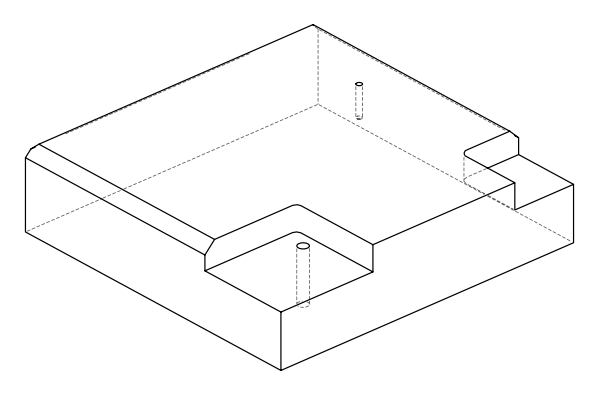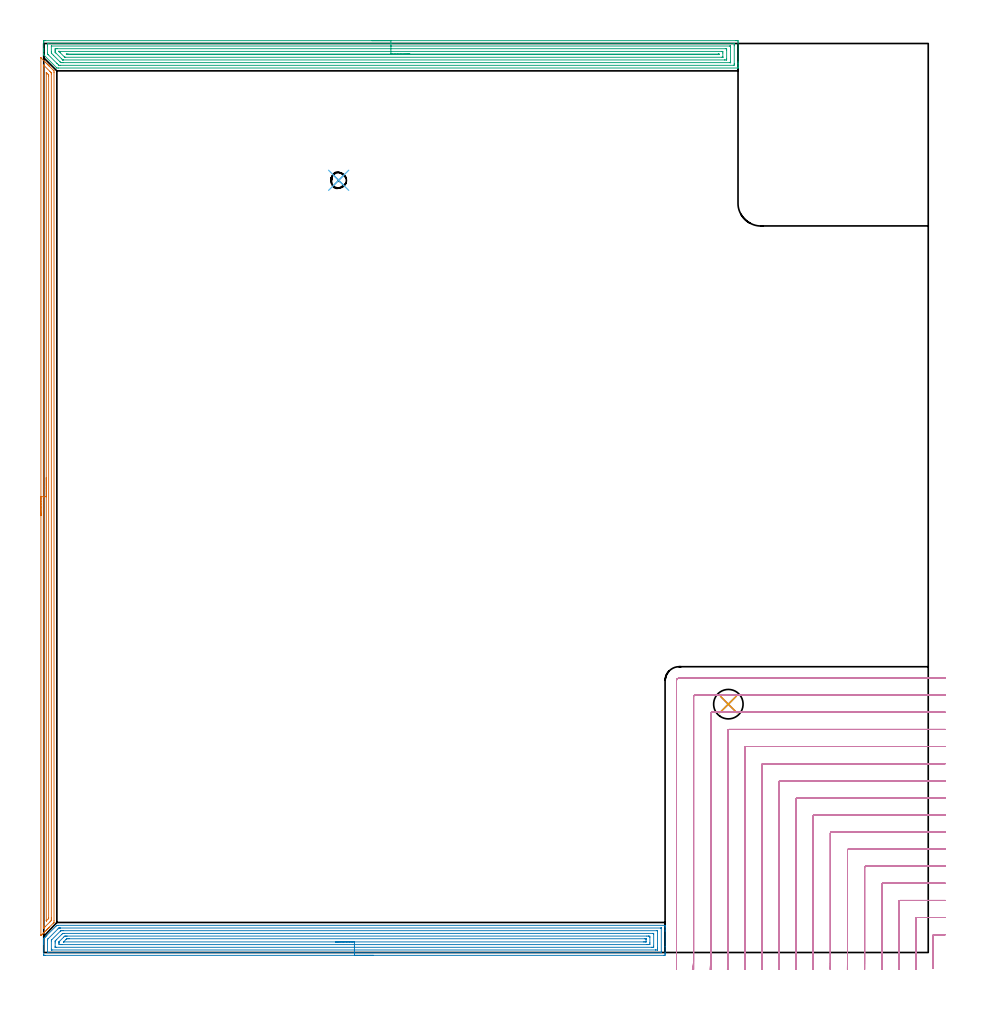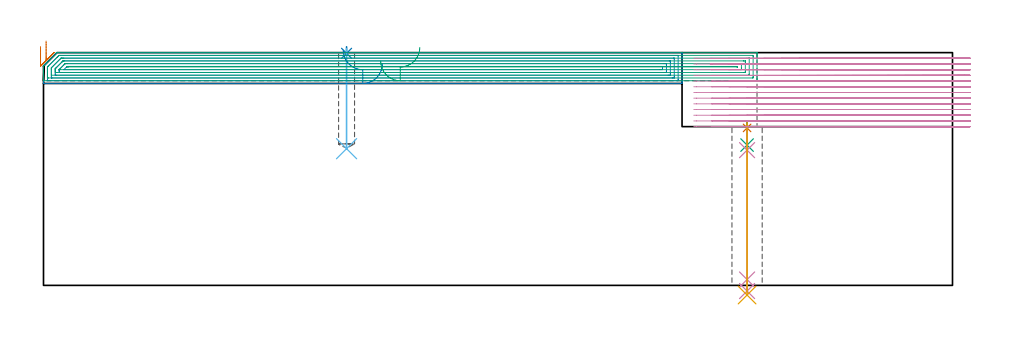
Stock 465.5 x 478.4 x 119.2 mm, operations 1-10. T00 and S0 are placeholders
(PLAN: 11 operations, 7 tool changes, 132.3 min)
(1 SPOT_DRILL | STEP1HOLE | NXT0321_9005460120000 | 0.04 min | 4186 mm3)
(2 SPOT_DRILL_1 | STEP1POCKET | NXT0321_9005460120000 | 0.03 min | 3 mm3)
(3 DRILL_BLIND_HOLE_INTO_CENTER | STEP1HOLE | UGT0301_185 | 0.05 min | 253 mm3)
(4 GUN_DRILL_THROUGH_HOLE | STEP1HOLE | UGT0307_002 | 0.42 min | 2029 mm3)
(5 SPADE_DRILL_TO_ENLARGE_THROUGH_HOLE | STEP1HOLE | UGT0306_006 | 0.36 min | 15956 mm3)
(6 DRILL_BLIND_HOLE_INTO_CENTER_1 | STEP1POCKET | UGT0301_199 | 0.21 min | 2490 mm3)
(7 AREA_MILL | FG_CHAMFER_SURFACE | UGT0205_001 | 11.12 min | 11203 mm3)
(8 AREA_MILL_1 | FG_CHAMFER_SURFACE_1 | UGT0205_001 | 15.9 min | 41525 mm3)
(9 AREA_MILL_2 | FG_CHAMFER_SURFACE_2 | UGT0205_001 | 17.64 min | 38407 mm3)
(10 MILL_CORNER_NOTCH_RECTANGULAR | CORNER_NOTCH_RECTANGULAR | NXT0201_011 | Follow Part, ap 3, ae 75% | 72.54 min | 780988 mm3)
(11 MILL_CORNER_NOTCH_RECTANGULAR_1 | CORNER_NOTCH_RECTANGULAR_1 | UGT0201_094 | Follow Part, ap 5, ae 75% | 13.97 min | 362335 mm3)
(TOOL NXT0321_9005460120000 | NC Spot Drill, 142deg, 12mm, Carbide, Uncoated | D12 PA142 FL30 Z2)
(TOOL UGT0301_185 | Twist Drill 6.3 mm | D6.3 PA118 FL61 Z2)
(TOOL UGT0307_002 | Gun Drill 6 mm | D6 PA130 FL24 Z1)
(TOOL UGT0306_006 | Spade Drill 15.5mm | D15.5 PA132 FL10 Z2)
(TOOL UGT0301_199 | Twist Drill 8.2 mm | D8.2 PA118 FL72 Z2)
(TOOL UGT0205_001 | Chamfer Mill 20 x 3 x 45 deg. | D20 FL50 Z2)
(TOOL NXT0201_011 | ENDMILL 12mm [2P460-1200-NA 1630] | D12 FL38 Z6)
(TOOL UGT0201_094 | End mill 20 mm | D20 FL38 Z4)
(OP 1 SPOT_DRILL)
G17 G21 G94 G90
T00 M6
G54
G17 G0 G90 X360.3 Y130.7 S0 M3
G43 Z129.2 H0
G94 G81 G98 Z80.629 F250. R84.3
G80
M5
M2
(OP 2 SPOT_DRILL_1)
G17 G21 G94 G90
T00 M6
G54
G17 G0 G90 X155.2 Y406.4 S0 M3
G43 Z129.2 H0
G94 G81 G98 Z118.847 F250. R122.2
G80
M5
M2
(OP 3 DRILL_BLIND_HOLE_INTO_CENTER)
G17 G21 G94 G90
T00 M6
G54
G17 G0 G90 X360.3 Y130.7 S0 M3
G43 Z129.2 H0
G94 G81 G98 Z71.85 F250. R83.3
G80
M5
M2
(OP 4 GUN_DRILL_THROUGH_HOLE)
G17 G21 G94 G90
T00 M6
G54
G17 G0 G90 X360.3 Y130.7 M8
G43 Z129.2 H0
Z81.843
S716 M3
G94 G1 Z69.254 F125. M26
G4 X.084
Z3. F250.
G4 X.084
Z-2.899 F125.
G4 X.084
M5
M9
G0 Z81.843
Z129.2
M2
(OP 5 SPADE_DRILL_TO_ENLARGE_THROUGH_HOLE)
G17 G21 G94 G90
T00 M6
G54
G17 G0 G90 X360.3 Y130.7 S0 M3
G43 Z129.2 H0
G94 G73 G98 Z-4.951 F250. Q14.375 R83.3
G80
M5
M2
(OP 6 DRILL_BLIND_HOLE_INTO_CENTER_1)
G17 G21 G94 G90
T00 M6
G54
G17 G0 G90 X155.2 Y406.4 S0 M3
G43 Z129.2 H0
G94 G81 G98 Z70. F250. R121.2
G80
M5
M2
(OP 7 AREA_MILL)
G17 G21 G94 G90
T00 M6
G54
G17 G0 G90 X-1.5 Y229.9 S1061 M3
G43 Z129.2 H0
Z122.3
G94 G1 Y229.938 Z121.428 F250.
Y230.052 Z120.564
Y230.241 Z119.712
Y230.503 Z118.88
Y230.837 Z118.074
Y231.24 Z117.3
Y231.709 Z116.564
Y232.24 Z115.872
Y232.829 Z115.229
Y233.472 Z114.64
Y234.164 Z114.109
Y234.9 Z113.64
Y235.674 Z113.237
Y236.48 Z112.903
Y237.312 Z112.641
Y238.164 Z112.452
Y239.029 Z112.338
Y239.9 Z112.3
X-1.499 Y470.883 Z112.299
X-1.495 Y470.885 Z112.303
X-1.483 Y470.883 Z112.315
X-1.184 Y470.585 Z112.615
X0.73 Y468.67 Z114.53
X1.074 Y468.329 Z114.87
X1.561 Y467.839 Z115.361
X1.793 Y467.609 Z115.59
X1.95 Y467.453 Z115.745
X2.102 Y467.3 Z115.899
X2.239 Y467.162 Z116.037
X2.388 Y467.014 Z116.184
X2.532 Y466.869 Z116.33
X2.686 Y466.716 Z116.483
X2.827 Y466.576 Z116.622
X2.962 Y466.439 Z116.76
X3.132 Y466.269 Z116.93
X5.018 Y464.383 Z118.815
X5.361 Y464.037 Z119.161
X5.393 Y464.001 Z119.193
X5.4 Y463.144 Z119.2
Y16.657
X5.393 Y15.799 Z119.193
X5.362 Y15.764 Z119.161
X5.018 Y15.417 Z118.815
X2.962 Y13.361 Z116.76
X2.827 Y13.224 Z116.622
X2.686 Y13.085 Z116.484
X2.532 Y12.931 Z116.329
X2.388 Y12.786 Z116.184
X2.239 Y12.638 Z116.037
X2.101 Y12.5 Z115.899
X1.95 Y12.348 Z115.745
X1.793 Y12.192 Z115.591
X1.671 Y12.07 Z115.469
X1.512 Y11.909 Z115.306
X1.346 Y11.745 Z115.144
X1.241 Y11.64 Z115.039
X0.635 Y11.034 Z114.433
X0.454 Y10.852 Z114.25
X-0.14 Y10.26 Z113.66
X-0.826 Y9.574 Z112.973
X-1.493 Y8.908 Z112.307
X-1.496 Y9.066 Z112.304
X-1.5 Y9.399 Z112.3
Y239.9
X-0.086 Z113.714
X-0.085 Y466.716 Z113.715
X-0.083 Y466.942 Z113.717
X-0.081 Y466.998 Z113.719
X-0.08 Y467.014 Z113.72
X-0.071 Y467.01 Z113.729
X-0.016 Y466.959 Z113.784
X0.234 Y466.716 Z114.034
X3.265 Y463.684 Z117.065
X3.8 Y463.144 Z117.6
X3.979 Y462.955 Z117.779
X3.981 Y462.776 Z117.781
X3.985 Y462.41 Z117.785
X3.986 Y18.443 Z117.786
X3.984 Y17.71 Z117.784
X3.982 Y17.55 Z117.782
X3.97 Y16.831 Z117.77
X3.803 Y16.657 Z117.603
X3.533 Y16.384 Z117.333
X3.265 Y16.114 Z117.065
X0.635 Y13.485 Z114.435
X0.235 Y13.085 Z114.035
X0.069 Y12.921 Z113.869
X-0.008 Y12.848 Z113.792
X-0.071 Y12.79 Z113.729
X-0.079 Y12.919 Z113.721
X-0.082 Y13.085 Z113.718
X-0.085 Y13.538 Z113.715
X-0.086 Y13.819 Z113.714
Y239.9
X1.328 Z115.128
X1.329 Y462.437 Z115.129
X1.333 Y463.144 Z115.133
X1.334 Y463.148 Z115.134
X1.35 Y463.144 Z115.15
X1.512 Y462.986 Z115.312
X2.248 Y462.251 Z116.048
X2.388 Y462.104 Z116.188
X2.565 Y461.913 Z116.365
X2.569 Y461.544 Z116.369
X2.571 Y461.358 Z116.371
Y18.257
X2.568 Y18.069 Z116.368
X2.565 Y17.946 Z116.365
X2.559 Y17.87 Z116.359
X2.534 Y17.842 Z116.334
X2.388 Y17.689 Z116.188
X1.435 Y16.735 Z115.235
X1.356 Y16.657 Z115.156
X1.344 Y16.651 Z115.144
X1.335 Y16.648 Z115.135
X1.332 Y16.657 Z115.132
X1.33 Y16.675 Z115.13
X1.329 Y16.843 Z115.129
X1.328 Y239.9 Z115.128
Y240.772 Z115.167
Y241.637 Z115.28
Y242.488 Z115.469
Y243.32 Z115.732
Y244.126 Z116.065
Y244.9 Z116.468
Y245.636 Z116.937
Y246.328 Z117.468
Y246.971 Z118.057
Y247.561 Z118.701
Y248.092 Z119.393
Y248.56 Z120.128
Y248.963 Z120.902
Y249.297 Z121.708
Y249.559 Z122.54
Y249.748 Z123.392
Y249.862 Z124.257
Y249.9 Z125.128
G0 Z129.2
M5
M2
(OP 8 AREA_MILL_1)
G17 G21 G94 G90
T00 M6
G54
G17 G0 G90 X173.5 Y-1.5 S1061 M3
G43 Z129.2 H0
Z113.4
G94 G1 X173.462 Z112.528 F250.
X173.348 Z111.664
X173.159 Z110.812
X172.897 Z109.98
X172.563 Z109.174
X172.16 Z108.4
X171.692 Z107.664
X171.16 Z106.972
X170.571 Z106.329
X169.928 Z105.74
X169.236 Z105.208
X168.5 Z104.74
X167.726 Z104.337
X166.92 Z104.003
X166.088 Z103.741
X165.236 Z103.552
X164.372 Z103.438
X163.5 Z103.4
X0.607
X0.181 Y-1.496 Z103.402
X0.01 Y-1.492 Z103.406
X0. Y-1.076 Z103.821
Y4.201 Z109.095
Y4.764 Z109.661
Y5.081 Z109.977
Y5.644 Z110.54
Y5.96 Z110.855
Y6.594 Z111.493
Y7.28 Z112.179
X0.001 Y7.342 Z112.242
X0.01 Y7.408 Z112.305
X0.161 Y7.562 Z112.46
X0.317 Y7.719 Z112.614
X0.471 Y7.872 Z112.77
X0.607 Y8.008 Z112.906
X0.757 Y8.159 Z113.054
X0.905 Y8.306 Z113.203
X1.053 Y8.454 Z113.352
X1.197 Y8.599 Z113.494
X1.338 Y8.739 Z113.637
X1.5 Y8.901 Z113.798
X1.637 Y9.039 Z113.934
X6.476 Y13.876 Z118.775
X6.855 Y14.253 Z119.152
X6.9 Y14.293 Z119.193
X7.748 Y14.3 Z119.2
X326.839
X326.99 Y14.294 Z119.193
X327. Y13.994 Z118.894
Y13.63 Z118.529
Y12.996 Z117.891
Y11.8 Z116.697
Y11.237 Z116.131
Y3.023 Z107.92
Y-0.196 Z104.701
Y-0.478 Z104.419
X326.995 Y-1.076 Z103.821
X326.99 Y-1.492 Z103.406
X326.819 Y-1.496 Z103.402
X326.393 Y-1.5 Z103.4
X163.5
Y-0.086 Z104.814
X2.279 Y-0.085 Z104.815
X2.033 Y-0.08 Z104.82
X2.011 Y-0.079 Z104.821
X2.006 Y-0.061 Z104.839
X2.002 Y-0.031 Z104.869
X2. Y-0.002 Z104.898
Y0.19 Z105.09
X2.001 Y6.346 Z111.246
X2.007 Y6.84 Z111.74
X2.01 Y6.934 Z111.834
X2.064 Y7.002 Z111.902
X2.142 Y7.086 Z111.986
X2.392 Y7.342 Z112.242
X7.455 Y12.405 Z117.305
X7.748 Y12.694 Z117.594
X7.904 Y12.842 Z117.742
X7.961 Y12.879 Z117.779
X8.055 Y12.881 Z117.781
X8.25 Y12.884 Z117.784
X8.64 Y12.886 Z117.786
X8.752
X324.721 Y12.885 Z117.785
X324.967 Y12.88 Z117.78
X324.989 Y12.879 Z117.779
X324.994 Y12.861 Z117.761
X324.998 Y12.831 Z117.731
X325. Y12.802 Z117.702
Y12.61 Z117.51
X324.999 Y0.683 Z105.583
X324.997 Y0.3 Z105.2
X324.988 Y-0.079 Z104.821
X324.608 Y-0.084 Z104.816
X324.495 Y-0.085 Z104.815
X163.5 Y-0.086 Z104.814
Y1.328 Z106.228
X4.415 Y1.329 Z106.229
X4.177 Y1.33 Z106.23
X4.098 Y1.332 Z106.232
X4.037 Y1.335 Z106.235
X4.01 Y1.343 Z106.243
X4.007 Y1.388 Z106.288
X4.003 Y1.563 Z106.463
X4. Y1.737 Z106.637
Y6.135 Z111.035
X4.004 Y6.31 Z111.21
X4.009 Y6.426 Z111.326
X4.014 Y6.503 Z111.403
X4.039 Y6.53 Z111.43
X4.177 Y6.677 Z111.577
X8.738 Y11.237 Z116.137
X8.899 Y11.392 Z116.292
X8.958 Y11.447 Z116.347
X8.993 Y11.465 Z116.365
X9.058 Y11.466 Z116.366
X9.296 Y11.47 Z116.37
X9.533 Y11.471 Z116.371
X10.188
X322.585
X322.823 Y11.47 Z116.37
X322.902 Y11.468 Z116.368
X322.963 Y11.465 Z116.365
X322.99 Y11.457 Z116.357
X322.993 Y11.412 Z116.312
X322.997 Y11.237 Z116.137
X323. Y11.063 Z115.963
Y2.268 Z107.168
X322.998 Y1.563 Z106.463
X322.996 Y1.392 Z106.292
X322.99 Y1.337 Z106.237
X322.941 Y1.334 Z106.234
X322.823 Y1.332 Z106.232
X322.168 Y1.329 Z106.229
X321.93
X163.5 Y1.328 Z106.228
Y2.743 Z107.643
X6.549
X6.127 Y2.747 Z107.647
X6.036 Y2.75 Z107.65
X6.01 Y2.758 Z107.658
X6.006 Y2.801 Z107.701
X6.003 Y2.898 Z107.798
X6. Y3.285 Z108.185
Y5.044 Z109.944
X6.002 Y5.922 Z110.822
X6.006 Y5.96 Z110.86
X6.022 Y6.062 Z110.962
X6.1 Y6.145 Z111.045
X6.223 Y6.272 Z111.172
X6.379 Y6.43 Z111.33
X6.788 Y6.84 Z111.74
X9.427 Y9.478 Z114.378
X9.533 Y9.584 Z114.484
X9.927 Y9.969 Z114.869
X9.999 Y10.038 Z114.938
X10.132 Y10.05 Z114.95
X10.425 Y10.054 Z114.954
X10.731 Y10.057 Z114.957
X320.451
X320.873 Y10.053 Z114.953
X320.963 Y10.05 Z114.95
X320.99 Y10.042 Z114.942
X320.994 Y9.999 Z114.899
X320.997 Y9.902 Z114.802
X321. Y9.515 Z114.415
Y3.322 Z108.222
X320.997 Y2.901 Z107.801
X320.994 Y2.796 Z107.696
X320.99 Y2.75 Z107.65
X320.928 Y2.747 Z107.647
X320.731 Y2.744 Z107.644
X320.145 Y2.743 Z107.643
X319.84
X163.5
Y4.157 Z109.057
X9.578
X8.683 Y4.159 Z109.059
X8.64 Y4.161 Z109.061
X8.01 Y4.201 Z109.101
X8.002 Y4.83 Z109.73
Y5.081 Z109.981
X8.006 Y5.396 Z110.296
X8.01 Y5.553 Z110.453
X8.026 Y5.616 Z110.516
X8.06 Y5.652 Z110.552
X8.36 Y5.96 Z110.86
X10.425 Y8.026 Z112.926
X10.716 Y8.312 Z113.212
X11.009 Y8.599 Z113.499
X11.279 Y8.637 Z113.537
X11.318 Y8.639 Z113.539
X12.165 Y8.643 Z113.543
X12.21
X317.422
X318.317 Y8.641 Z113.541
X318.36 Y8.639 Z113.539
X318.99 Y8.599 Z113.499
X318.998 Y7.97 Z112.87
X318.999 Y5.081 Z109.981
X318.996 Y4.454 Z109.354
X318.99 Y4.201 Z109.101
X318.402 Y4.16 Z109.06
X318.36 Y4.159 Z109.059
X317.512 Y4.157 Z109.057
X163.5
Y5.571 Z110.471
X10.82 Y5.572 Z110.472
X10.431 Y5.573 Z110.473
X10.425 Y5.574 Z110.474
Y5.575 Z110.475
Y5.577 Z110.477
X11.688 Y6.84 Z111.74
X11.949 Y7.097 Z111.997
X12.04 Y7.183 Z112.083
X12.072 Y7.212 Z112.112
X12.113 Y7.222 Z112.122
X12.21 Y7.224 Z112.124
X12.709 Y7.228 Z112.128
X13.103 Y7.229 Z112.129
X13.601
X316.18
X316.575 Y7.227 Z112.127
X316.969 Y7.223 Z112.123
X316.987 Y7.222 Z112.122
X316.99 Y7.208 Z112.108
X316.996 Y7.166 Z112.066
X316.999 Y7.091 Z111.991
X317. Y5.96 Z110.86
X316.999 Y5.751 Z110.651
X316.996 Y5.646 Z110.546
X316.991 Y5.595 Z110.495
X316.987 Y5.578 Z110.478
X316.965 Y5.576 Z110.476
X316.575 Y5.573 Z110.473
X316.077 Y5.571 Z110.471
X315.682
X163.5
X162.628 Z110.509
X161.764 Z110.623
X160.912 Z110.812
X160.08 Z111.074
X159.274 Z111.408
X158.5 Z111.811
X157.764 Z112.28
X157.072 Z112.811
X156.429 Z113.4
X155.84 Z114.043
X155.308 Z114.735
X154.84 Z115.471
X154.437 Z116.245
X154.103 Z117.051
X153.841 Z117.883
X153.652 Z118.735
X153.538 Z119.6
X153.5 Z120.471
G0 Z129.2
M5
M2
(OP 9 AREA_MILL_2)
G17 G21 G94 G90
T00 M6
G54
G17 G0 G90 X172.7 Y479.9 S1061 M3
G43 Z129.2 H0
Z114.8
G94 G1 X172.738 Z113.929 F250.
X172.852 Z113.064
X173.041 Z112.212
X173.303 Z111.38
X173.637 Z110.574
X174.04 Z109.8
X174.509 Z109.064
X175.04 Z108.372
X175.629 Z107.729
X176.272 Z107.14
X176.964 Z106.609
X177.7 Z106.14
X178.474 Z105.737
X179.28 Z105.403
X180.112 Z105.141
X180.964 Z104.952
X181.828 Z104.838
X182.7 Z104.8
X364.249
X364.792 Y479.899 Z104.801
X365.33 Y479.894 Z104.804
X365.392 Y479.891 Z104.806
X365.396 Y479.359 Z105.338
X365.4 Y478.754 Z105.943
Y468.705 Z115.99
Y468.138 Z116.559
Y467.817 Z116.879
Y467.25 Z117.446
Y466.929 Z117.766
Y466.287 Z118.412
Y465.891 Z118.808
Y465.535 Z119.156
X365.391 Y465.502 Z119.188
X365.239 Y465.5 Z119.2
X7.748
X6.899 Y465.507 Z119.193
X6.856 Y465.544 Z119.156
X0.096 Y472.303 Z112.395
X0.01 Y472.389 Z112.307
X0.001 Y472.621 Z112.074
X0. Y472.898 Z111.801
Y474.353 Z110.344
Y474.92 Z109.777
Y475.241 Z109.456
Y475.807 Z108.887
Y479.075 Z105.621
X0.002 Y479.359 Z105.338
X0.008 Y479.891 Z104.806
X0.07 Y479.894 Z104.803
X0.608 Y479.9 Z104.8
X182.7
Y478.486 Z106.214
X363.007 Y478.485 Z106.215
X363.39 Y478.471 Z106.229
X363.397 Y478.083 Z106.617
X363.399 Y477.583 Z107.117
X363.4 Y477.192 Z107.508
X363.399 Y467.817 Z116.883
X363.398 Y467.428 Z117.272
X363.39 Y466.929 Z117.771
X363.021 Y466.915 Z117.785
X363.007
X8.641
X7.933 Y466.929 Z117.771
X7.749 Y467.106 Z117.594
X7.033 Y467.817 Z116.883
X6.856 Y467.994 Z116.706
X2.393 Y472.458 Z112.242
X2.055 Y472.804 Z111.896
X2.015 Y472.846 Z111.854
X2.01 Y472.91 Z111.79
X2.004 Y473.014 Z111.686
X2.001 Y473.144 Z111.556
X2. Y473.535 Z111.165
Y477.086 Z107.614
X2.001 Y477.583 Z107.117
X2.002 Y477.972 Z106.728
X2.01 Y478.471 Z106.229
X2.379 Y478.485 Z106.215
X2.393
X182.7 Y478.486 Z106.214
Y477.071 Z107.629
X360.844
X361.222 Y477.069 Z107.631
X361.347 Y477.067 Z107.633
X361.384 Y477.065 Z107.635
X361.39 Y476.99 Z107.71
X361.396 Y476.872 Z107.828
X361.399 Y476.695 Z108.005
X361.4 Y476.518 Z108.182
X361.399 Y468.529 Z116.171
X361.392 Y468.351 Z116.349
X361.389 Y468.334 Z116.366
X361.386 Y468.332 Z116.368
X361.364 Y468.33 Z116.37
X361.316 Y468.329 Z116.371
X361.222 Y468.328 Z116.372
X10.426 Y468.329 Z116.371
X9.911
X9.534 Y468.331 Z116.369
X9.012 Y468.336 Z116.364
X8.641 Y468.662 Z116.038
X8.596 Y468.705 Z115.995
X5.071 Y472.228 Z112.472
X4.178 Y473.122 Z111.578
X4.158 Y473.144 Z111.556
X4.01 Y473.311 Z111.389
X4.002 Y474.032 Z110.668
X4.001 Y474.208 Z110.492
Y476.871 Z107.829
X4.008 Y477.049 Z107.651
X4.011 Y477.066 Z107.634
X4.014 Y477.068 Z107.632
X4.036 Y477.07 Z107.63
X4.084 Y477.071 Z107.629
X4.178
X182.7
Y475.657 Z109.043
X358.696
X359.32 Y475.652 Z109.048
X359.388 Y475.65 Z109.05
X359.392 Y475.559 Z109.141
X359.397 Y475.358 Z109.342
X359.4 Y474.956 Z109.744
Y470.48 Z114.22
X359.395 Y470.055 Z114.645
X359.39 Y469.842 Z114.858
X359.382 Y469.749 Z114.951
X359.281 Y469.747 Z114.953
X358.544 Y469.743 Z114.957
X358.393
X10.275
X10.09 Y469.744 Z114.956
X10.044 Y469.746 Z114.954
X10.025 Y469.749 Z114.951
X9.99 Y469.771 Z114.929
X9.806 Y469.948 Z114.752
X9.534 Y470.215 Z114.485
X6.357 Y473.393 Z111.307
X6.194 Y473.558 Z111.142
X6.069 Y473.691 Z111.009
X6.01 Y473.758 Z110.942
X6.007 Y473.783 Z110.917
X6. Y473.995 Z110.705
Y474.032 Z110.668
Y474.883 Z109.817
Y474.92 Z109.78
X6.005 Y475.345 Z109.355
X6.01 Y475.558 Z109.142
X6.018 Y475.65 Z109.05
X6.119 Y475.653 Z109.047
X6.856 Y475.657 Z109.043
X7.007
X182.7
Y474.243 Z110.457
X356.759 Y474.242 Z110.458
X356.971 Y474.241 Z110.459
X357.386 Y474.236 Z110.464
X357.39 Y474.032 Z110.668
X357.399 Y473.395 Z111.305
Y471.368 Z113.332
X357.397 Y471.209 Z113.491
X357.394 Y471.17 Z113.53
X357.391 Y471.165 Z113.535
X357.376 Y471.162 Z113.538
X357.325 Y471.159 Z113.541
X357.184 Y471.157 Z113.543
X356.971
X11.531
X11.319 Y471.159 Z113.541
X11.107 Y471.162 Z113.538
X11.051 Y471.164 Z113.536
X11.02 Y471.19 Z113.51
X10.955 Y471.248 Z113.452
X10.831 Y471.368 Z113.332
X8.641 Y473.558 Z111.142
X8.174 Y474.032 Z110.668
X8.019 Y474.192 Z110.508
X8.009 Y474.231 Z110.469
Y474.235 Z110.465
X8.024 Y474.238 Z110.462
X8.075 Y474.241 Z110.459
X8.216 Y474.242 Z110.458
X8.429 Y474.243 Z110.457
X182.7
Y472.829 Z111.871
X354.974
X355.292 Y472.828 Z111.872
X355.356 Y472.825 Z111.875
X355.383 Y472.822 Z111.878
X355.39 Y472.811 Z111.889
X355.391 Y472.728 Z111.972
X355.366 Y472.578 Z112.122
X355.199 Y472.575 Z112.125
X354.974 Y472.572 Z112.128
X354.657 Y472.571 Z112.129
X354.34
X12.787
X12.528 Y472.572 Z112.128
X12.212 Y472.576 Z112.124
X12.087 Y472.578 Z112.122
X11.956 Y472.704 Z111.996
X11.841 Y472.822 Z111.878
X11.953 Y472.825 Z111.875
X12.212 Y472.827 Z111.873
X12.528 Y472.829 Z111.871
X12.845
X182.7
X183.572 Z111.909
X184.437 Z112.023
X185.288 Z112.212
X186.12 Z112.474
X186.926 Z112.808
X187.7 Z113.211
X188.436 Z113.68
X189.128 Z114.211
X189.771 Z114.8
X190.36 Z115.443
X190.892 Z116.135
X191.36 Z116.871
X191.763 Z117.645
X192.097 Z118.451
X192.359 Z119.283
X192.548 Z120.135
X192.662 Z121.
X192.7 Z121.871
G0 Z129.2
M5
M2
(OP 10 MILL_CORNER_NOTCH_RECTANGULAR)
G17 G21 G94 G90
T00 M6
G54
G17 G0 G90 X474.5 Y9.4 S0 M3
G43 Z129.2 H1
Z116.285
G94 G1 X471.5 F250.
X468.591 F500.
G3 X468. Y8.809 R0.6
G1 Y-4.472
G2 X467.996 Y-5.456 R135.
G1 X467.975 Y-8.456 F250.
G0 Z129.2
X474.5 Y18.4
Z116.285
G1 X471.5
X459.592 F500.
G3 X459. Y17.808 R0.6
G1 Y-4.472
G2 X458.991 Y-6. R126.
G1 X458.954 Y-9. F250.
G0 Z129.2
X474.5 Y27.4
Z116.285
G1 X471.5
X450.592 F500.
G3 X450. Y26.808 R0.6
G1 Y-4.472
G2 X449.99 Y-6. R117.
G1 X449.951 Y-9. F250.
G0 Z129.2
X474.5 Y36.4
Z116.285
G1 X471.5
X441.593 F500.
G3 X441. Y35.807 R0.6
G1 Y-4.472
G2 X440.989 Y-6. R108.
G1 X440.947 Y-9. F250.
G0 Z129.2
X474.5 Y45.4
Z116.285
G1 X471.5
X432.593 F500.
G3 X432. Y44.807 R0.6
G1 Y-4.472
G2 X431.988 Y-6. R99.
G1 X431.942 Y-9. F250.
G0 Z129.2
X474.5 Y54.4
Z116.285
G1 X471.5
X423.593 F500.
G3 X423. Y53.807 R0.6
G1 Y-4.472
G2 X422.987 Y-6. R90.
G1 X422.936 Y-9. F250.
G0 Z129.2
X474.5 Y63.4
Z116.285
G1 X471.5
X414.594 F500.
G3 X414. Y62.806 R0.6
G1 Y-4.472
G2 X413.986 Y-6. R81.
G1 X413.929 Y-8.999 F250.
G0 Z129.2
X474.5 Y72.4
Z116.285
G1 X471.5
X405.594 F500.
G3 X405. Y71.806 R0.6
G1 Y-4.472
G2 X404.984 Y-6. R72.
G1 X404.92 Y-8.999 F250.
G0 Z129.2
X474.5 Y81.4
Z116.285
G1 X471.5
X396.594 F500.
G3 X396. Y80.806 R0.6
G1 Y-4.472
G2 X395.981 Y-6. R63.
G1 X395.909 Y-8.999 F250.
G0 Z129.2
X474.5 Y90.4
Z116.285
G1 X471.5
X387.595 F500.
G3 X387. Y89.805 R0.6
G1 Y-4.472
G2 X386.978 Y-6. R54.
G1 X386.894 Y-8.999 F250.
G0 Z129.2
X474.5 Y99.4
Z116.285
G1 X471.5
X378.595 F500.
G3 X378. Y98.805 R0.6
G1 Y-4.472
G2 X377.974 Y-6. R45.
G1 X377.872 Y-8.998 F250.
G0 Z129.2
X474.5 Y108.4
Z116.285
G1 X471.5
X369.595 F500.
G3 X369. Y107.805 R0.6
G1 Y-4.472
G2 X368.968 Y-6. R36.
G1 X368.84 Y-8.997 F250.
G0 Z129.2
X474.5 Y117.4
Z116.285
G1 X471.5
X360.595 F500.
G3 X360. Y116.805 R0.6
G1 Y-4.472
G2 X359.957 Y-6. R27.
G1 X359.787 Y-8.995 F250.
G0 Z129.2
X474.5 Y126.4
Z116.285
G1 X471.5
X351.596 F500.
G3 X351. Y125.804 R0.6
G1 Y-4.472
G2 X350.935 Y-6. R18.
G1 X350.68 Y-8.989 F250.
G0 Z129.2
X474.5 Y135.4
Z116.285
G1 X471.5
X342.596 F500.
G3 X342. Y134.804 R0.6
G1 Y-4.472
G2 X341.869 Y-6. R9.
G1 X341.36 Y-8.956 F250.
G0 Z129.2
X474.5 Y144.4
Z116.285
G1 X471.5
X334.4 F500.
G3 X333. Y143. R1.4
G1 Y-4.472
Y-7.472 F250.
G0 Z129.2
X474.5 Y9.4
Z113.369
G1 X471.5
X468.591 F500.
G3 X468. Y8.809 R0.6
G1 Y-4.472
G2 X467.996 Y-5.456 R135.
G1 X467.975 Y-8.456 F250.
G0 Z129.2
X474.5 Y18.4
Z113.369
G1 X471.5
X459.592 F500.
G3 X459. Y17.808 R0.6
G1 Y-4.472
G2 X458.991 Y-6. R126.
G1 X458.954 Y-9. F250.
G0 Z129.2
X474.5 Y27.4
Z113.369
G1 X471.5
X450.592 F500.
G3 X450. Y26.808 R0.6
G1 Y-4.472
G2 X449.99 Y-6. R117.
G1 X449.951 Y-9. F250.
G0 Z129.2
X474.5 Y36.4
Z113.369
G1 X471.5
X441.593 F500.
G3 X441. Y35.807 R0.6
G1 Y-4.472
G2 X440.989 Y-6. R108.
G1 X440.947 Y-9. F250.
G0 Z129.2
X474.5 Y45.4
Z113.369
G1 X471.5
X432.593 F500.
G3 X432. Y44.807 R0.6
G1 Y-4.472
G2 X431.988 Y-6. R99.
G1 X431.942 Y-9. F250.
G0 Z129.2
X474.5 Y54.4
Z113.369
G1 X471.5
X423.593 F500.
G3 X423. Y53.807 R0.6
G1 Y-4.472
G2 X422.987 Y-6. R90.
G1 X422.936 Y-9. F250.
G0 Z129.2
X474.5 Y63.4
Z113.369
G1 X471.5
X414.594 F500.
G3 X414. Y62.806 R0.6
G1 Y-4.472
G2 X413.986 Y-6. R81.
G1 X413.929 Y-8.999 F250.
G0 Z129.2
X474.5 Y72.4
Z113.369
G1 X471.5
X405.594 F500.
G3 X405. Y71.806 R0.6
G1 Y-4.472
G2 X404.984 Y-6. R72.
G1 X404.92 Y-8.999 F250.
G0 Z129.2
X474.5 Y81.4
Z113.369
G1 X471.5
X396.594 F500.
G3 X396. Y80.806 R0.6
G1 Y-4.472
G2 X395.981 Y-6. R63.
G1 X395.909 Y-8.999 F250.
G0 Z129.2
X474.5 Y90.4
Z113.369
G1 X471.5
X387.595 F500.
G3 X387. Y89.805 R0.6
G1 Y-4.472
G2 X386.978 Y-6. R54.
G1 X386.894 Y-8.999 F250.
G0 Z129.2
X474.5 Y99.4
Z113.369
G1 X471.5
X378.595 F500.
G3 X378. Y98.805 R0.6
G1 Y-4.472
G2 X377.974 Y-6. R45.
G1 X377.872 Y-8.998 F250.
G0 Z129.2
X474.5 Y108.4
Z113.369
G1 X471.5
X369.595 F500.
G3 X369. Y107.805 R0.6
G1 Y-4.472
G2 X368.968 Y-6. R36.
G1 X368.84 Y-8.997 F250.
G0 Z129.2
X474.5 Y117.4
Z113.369
G1 X471.5
X360.595 F500.
G3 X360. Y116.805 R0.6
G1 Y-4.472
G2 X359.957 Y-6. R27.
G1 X359.787 Y-8.995 F250.
G0 Z129.2
X474.5 Y126.4
Z113.369
G1 X471.5
X351.596 F500.
G3 X351. Y125.804 R0.6
G1 Y-4.472
G2 X350.935 Y-6. R18.
G1 X350.68 Y-8.989 F250.
G0 Z129.2
X474.5 Y135.4
Z113.369
G1 X471.5
X342.596 F500.
G3 X342. Y134.804 R0.6
G1 Y-4.472
G2 X341.869 Y-6. R9.
G1 X341.36 Y-8.956 F250.
G0 Z129.2
X474.5 Y144.4
Z113.369
G1 X471.5
X334.4 F500.
G3 X333. Y143. R1.4
G1 Y-4.472
Y-7.472 F250.
G0 Z129.2
X474.5 Y9.4
Z110.454
G1 X471.5
X468.591 F500.
G3 X468. Y8.809 R0.6
G1 Y-5.454
Y-8.454 F250.
G0 Z129.2
X474.5 Y18.4
Z110.454
G1 X471.5
X459.592 F500.
G3 X459. Y17.808 R0.6
G1 Y-5.479
G2 X458.999 Y-6. R126.
G1 X458.987 Y-9. F250.
G0 Z129.2
X474.5 Y27.4
Z110.454
G1 X471.5
X450.592 F500.
G3 X450. Y26.808 R0.6
G1 Y-5.479
G2 X449.999 Y-6. R117.
G1 X449.985 Y-9. F250.
G0 Z129.2
X474.5 Y36.4
Z110.454
G1 X471.5
X441.593 F500.
G3 X441. Y35.807 R0.6
G1 Y-5.479
G2 X440.999 Y-6. R108.
G1 X440.984 Y-9. F250.
G0 Z129.2
X474.5 Y45.4
Z110.454
G1 X471.5
X432.593 F500.
G3 X432. Y44.807 R0.6
G1 Y-5.479
G2 X431.999 Y-6. R99.
G1 X431.983 Y-9. F250.
G0 Z129.2
X474.5 Y54.4
Z110.454
G1 X471.5
X423.593 F500.
G3 X423. Y53.807 R0.6
G1 Y-5.479
G2 X422.998 Y-6. R90.
G1 X422.981 Y-9. F250.
G0 Z129.2
X474.5 Y63.4
Z110.454
G1 X471.5
X414.594 F500.
G3 X414. Y62.806 R0.6
G1 Y-5.479
G2 X413.998 Y-6. R81.
G1 X413.979 Y-9. F250.
G0 Z129.2
X474.5 Y72.4
Z110.454
G1 X471.5
X405.594 F500.
G3 X405. Y71.806 R0.6
G1 Y-5.479
G2 X404.998 Y-6. R72.
G1 X404.976 Y-9. F250.
G0 Z129.2
X474.5 Y81.4
Z110.454
G1 X471.5
X396.594 F500.
G3 X396. Y80.806 R0.6
G1 Y-5.479
G2 X395.998 Y-6. R63.
G1 X395.973 Y-9. F250.
G0 Z129.2
X474.5 Y90.4
Z110.454
G1 X471.5
X387.595 F500.
G3 X387. Y89.805 R0.6
G1 Y-5.479
G2 X386.997 Y-6. R54.
G1 X386.969 Y-9. F250.
G0 Z129.2
X474.5 Y99.4
Z110.454
G1 X471.5
X378.595 F500.
G3 X378. Y98.805 R0.6
G1 Y-5.479
G2 X377.997 Y-6. R45.
G1 X377.962 Y-9. F250.
G0 Z129.2
X474.5 Y108.4
Z110.454
G1 X471.5
X369.595 F500.
G3 X369. Y107.805 R0.6
G1 Y-5.479
G2 X368.996 Y-6. R36.
G1 X368.953 Y-9. F250.
G0 Z129.2
X474.5 Y117.4
Z110.454
G1 X471.5
X360.595 F500.
G3 X360. Y116.805 R0.6
G1 Y-5.479
G2 X359.995 Y-6. R27.
G1 X359.937 Y-8.999 F250.
G0 Z129.2
X474.5 Y126.4
Z110.454
G1 X471.5
X351.596 F500.
G3 X351. Y125.804 R0.6
G1 Y-5.479
G2 X350.992 Y-6. R18.
G1 X350.906 Y-8.999 F250.
G0 Z129.2
X474.5 Y135.4
Z110.454
G1 X471.5
X342.596 F500.
G3 X342. Y134.804 R0.6
G1 Y-5.479
G2 X341.985 Y-6. R9.
G1 X341.811 Y-8.995 F250.
G0 Z129.2
X474.5 Y144.4
Z110.454
G1 X471.5
X334.4 F500.
G3 X333. Y143. R1.4
G1 Y-5.479
Y-8.479 F250.
G0 Z129.2
X474.5 Y9.4
Z107.538
G1 X471.5
X468.591 F500.
G3 X468. Y8.809 R0.6
G1 Y-5.454
Y-8.454 F250.
G0 Z129.2
X474.5 Y18.4
Z107.538
G1 X471.5
X459.592 F500.
G3 X459. Y17.808 R0.6
G1 Y-6.
Y-9. F250.
G0 Z129.2
X474.5 Y27.4
Z107.538
G1 X471.5
X450.592 F500.
G3 X450. Y26.808 R0.6
G1 Y-6.
Y-9. F250.
G0 Z129.2
X474.5 Y36.4
Z107.538
G1 X471.5
X441.593 F500.
G3 X441. Y35.807 R0.6
G1 Y-6.
Y-9. F250.
G0 Z129.2
X474.5 Y45.4
Z107.538
G1 X471.5
X432.593 F500.
G3 X432. Y44.807 R0.6
G1 Y-6.
Y-9. F250.
G0 Z129.2
X474.5 Y54.4
Z107.538
G1 X471.5
X423.593 F500.
G3 X423. Y53.807 R0.6
G1 Y-6.
Y-9. F250.
G0 Z129.2
X474.5 Y63.4
Z107.538
G1 X471.5
X414.594 F500.
G3 X414. Y62.806 R0.6
G1 Y-6.
Y-9. F250.
G0 Z129.2
X474.5 Y72.4
Z107.538
G1 X471.5
X405.594 F500.
G3 X405. Y71.806 R0.6
G1 Y-6.
Y-9. F250.
G0 Z129.2
X474.5 Y81.4
Z107.538
G1 X471.5
X396.594 F500.
G3 X396. Y80.806 R0.6
G1 Y-6.
Y-9. F250.
G0 Z129.2
X474.5 Y90.4
Z107.538
G1 X471.5
X387.595 F500.
G3 X387. Y89.805 R0.6
G1 Y-6.
Y-9. F250.
G0 Z129.2
X474.5 Y99.4
Z107.538
G1 X471.5
X378.595 F500.
G3 X378. Y98.805 R0.6
G1 Y-6.
Y-9. F250.
G0 Z129.2
X474.5 Y108.4
Z107.538
G1 X471.5
X369.595 F500.
G3 X369. Y107.805 R0.6
G1 Y-6.
Y-9. F250.
G0 Z129.2
X474.5 Y117.4
Z107.538
G1 X471.5
X360.595 F500.
G3 X360. Y116.805 R0.6
G1 Y-6.
Y-9. F250.
G0 Z129.2
X474.5 Y126.4
Z107.538
G1 X471.5
X351.596 F500.
G3 X351. Y125.804 R0.6
G1 Y-6.
Y-9. F250.
G0 Z129.2
X474.5 Y135.4
Z107.538
G1 X471.5
X342.596 F500.
G3 X342. Y134.804 R0.6
G1 Y-6.
Y-9. F250.
G0 Z129.2
X474.5 Y144.4
Z107.538
G1 X471.5
X334.4 F500.
G3 X333. Y143. R1.4
G1 Y-6.
Y-9. F250.
G0 Z129.2
X474.5 Y9.4
Z104.623
G1 X471.5
X468.591 F500.
G3 X468. Y8.809 R0.6
G1 Y-5.454
Y-8.454 F250.
G0 Z129.2
X474.5 Y18.4
Z104.623
G1 X471.5
X459.592 F500.
G3 X459. Y17.808 R0.6
G1 Y-6.
Y-9. F250.
G0 Z129.2
X474.5 Y27.4
Z104.623
G1 X471.5
X450.592 F500.
G3 X450. Y26.808 R0.6
G1 Y-6.
Y-9. F250.
G0 Z129.2
X474.5 Y36.4
Z104.623
G1 X471.5
X441.593 F500.
G3 X441. Y35.807 R0.6
G1 Y-6.
Y-9. F250.
G0 Z129.2
X474.5 Y45.4
Z104.623
G1 X471.5
X432.593 F500.
G3 X432. Y44.807 R0.6
G1 Y-6.
Y-9. F250.
G0 Z129.2
X474.5 Y54.4
Z104.623
G1 X471.5
X423.593 F500.
G3 X423. Y53.807 R0.6
G1 Y-6.
Y-9. F250.
G0 Z129.2
X474.5 Y63.4
Z104.623
G1 X471.5
X414.594 F500.
G3 X414. Y62.806 R0.6
G1 Y-6.
Y-9. F250.
G0 Z129.2
X474.5 Y72.4
Z104.623
G1 X471.5
X405.594 F500.
G3 X405. Y71.806 R0.6
G1 Y-6.
Y-9. F250.
G0 Z129.2
X474.5 Y81.4
Z104.623
G1 X471.5
X396.594 F500.
G3 X396. Y80.806 R0.6
G1 Y-6.
Y-9. F250.
G0 Z129.2
X474.5 Y90.4
Z104.623
G1 X471.5
X387.595 F500.
G3 X387. Y89.805 R0.6
G1 Y-6.
Y-9. F250.
G0 Z129.2
X474.5 Y99.4
Z104.623
G1 X471.5
X378.595 F500.
G3 X378. Y98.805 R0.6
G1 Y-6.
Y-9. F250.
G0 Z129.2
X474.5 Y108.4
Z104.623
G1 X471.5
X369.595 F500.
G3 X369. Y107.805 R0.6
G1 Y-6.
Y-9. F250.
G0 Z129.2
X474.5 Y117.4
Z104.623
G1 X471.5
X360.595 F500.
G3 X360. Y116.805 R0.6
G1 Y-6.
Y-9. F250.
G0 Z129.2
X474.5 Y126.4
Z104.623
G1 X471.5
X351.596 F500.
G3 X351. Y125.804 R0.6
G1 Y-6.
Y-9. F250.
G0 Z129.2
X474.5 Y135.4
Z104.623
G1 X471.5
X342.596 F500.
G3 X342. Y134.804 R0.6
G1 Y-6.
Y-9. F250.
G0 Z129.2
X474.5 Y144.4
Z104.623
G1 X471.5
X334.4 F500.
G3 X333. Y143. R1.4
G1 Y-6.
Y-9. F250.
G0 Z129.2
X474.5 Y9.4
Z101.708
G1 X471.5
X468.591 F500.
G3 X468. Y8.809 R0.6
G1 Y-5.454
Y-8.454 F250.
G0 Z129.2
X474.5 Y18.4
Z101.708
G1 X471.5
X459.592 F500.
G3 X459. Y17.808 R0.6
G1 Y-6.
Y-9. F250.
G0 Z129.2
X474.5 Y27.4
Z101.708
G1 X471.5
X450.592 F500.
G3 X450. Y26.808 R0.6
G1 Y-6.
Y-9. F250.
G0 Z129.2
X474.5 Y36.4
Z101.708
G1 X471.5
X441.593 F500.
G3 X441. Y35.807 R0.6
G1 Y-6.
Y-9. F250.
G0 Z129.2
X474.5 Y45.4
Z101.708
G1 X471.5
X432.593 F500.
G3 X432. Y44.807 R0.6
G1 Y-6.
Y-9. F250.
G0 Z129.2
X474.5 Y54.4
Z101.708
G1 X471.5
X423.593 F500.
G3 X423. Y53.807 R0.6
G1 Y-6.
Y-9. F250.
G0 Z129.2
X474.5 Y63.4
Z101.708
G1 X471.5
X414.594 F500.
G3 X414. Y62.806 R0.6
G1 Y-6.
Y-9. F250.
G0 Z129.2
X474.5 Y72.4
Z101.708
G1 X471.5
X405.594 F500.
G3 X405. Y71.806 R0.6
G1 Y-6.
Y-9. F250.
G0 Z129.2
X474.5 Y81.4
Z101.708
G1 X471.5
X396.594 F500.
G3 X396. Y80.806 R0.6
G1 Y-6.
Y-9. F250.
G0 Z129.2
X474.5 Y90.4
Z101.708
G1 X471.5
X387.595 F500.
G3 X387. Y89.805 R0.6
G1 Y-6.
Y-9. F250.
G0 Z129.2
X474.5 Y99.4
Z101.708
G1 X471.5
X378.595 F500.
G3 X378. Y98.805 R0.6
G1 Y-6.
Y-9. F250.
G0 Z129.2
X474.5 Y108.4
Z101.708
G1 X471.5
X369.595 F500.
G3 X369. Y107.805 R0.6
G1 Y-6.
Y-9. F250.
G0 Z129.2
X474.5 Y117.4
Z101.708
G1 X471.5
X360.595 F500.
G3 X360. Y116.805 R0.6
G1 Y-6.
Y-9. F250.
G0 Z129.2
X474.5 Y126.4
Z101.708
G1 X471.5
X351.596 F500.
G3 X351. Y125.804 R0.6
G1 Y-6.
Y-9. F250.
G0 Z129.2
X474.5 Y135.4
Z101.708
G1 X471.5
X342.596 F500.
G3 X342. Y134.804 R0.6
G1 Y-6.
Y-9. F250.
G0 Z129.2
X474.5 Y144.4
Z101.708
G1 X471.5
X334.4 F500.
G3 X333. Y143. R1.4
G1 Y-6.
Y-9. F250.
G0 Z129.2
X474.5 Y9.4
Z98.792
G1 X471.5
X468.591 F500.
G3 X468. Y8.809 R0.6
G1 Y-5.454
Y-8.454 F250.
G0 Z129.2
X474.5 Y18.4
Z98.792
G1 X471.5
X459.592 F500.
G3 X459. Y17.808 R0.6
G1 Y-6.
Y-9. F250.
G0 Z129.2
X474.5 Y27.4
Z98.792
G1 X471.5
X450.592 F500.
G3 X450. Y26.808 R0.6
G1 Y-6.
Y-9. F250.
G0 Z129.2
X474.5 Y36.4
Z98.792
G1 X471.5
X441.593 F500.
G3 X441. Y35.807 R0.6
G1 Y-6.
Y-9. F250.
G0 Z129.2
X474.5 Y45.4
Z98.792
G1 X471.5
X432.593 F500.
G3 X432. Y44.807 R0.6
G1 Y-6.
Y-9. F250.
G0 Z129.2
X474.5 Y54.4
Z98.792
G1 X471.5
X423.593 F500.
G3 X423. Y53.807 R0.6
G1 Y-6.
Y-9. F250.
G0 Z129.2
X474.5 Y63.4
Z98.792
G1 X471.5
X414.594 F500.
G3 X414. Y62.806 R0.6
G1 Y-6.
Y-9. F250.
G0 Z129.2
X474.5 Y72.4
Z98.792
G1 X471.5
X405.594 F500.
G3 X405. Y71.806 R0.6
G1 Y-6.
Y-9. F250.
G0 Z129.2
X474.5 Y81.4
Z98.792
G1 X471.5
X396.594 F500.
G3 X396. Y80.806 R0.6
G1 Y-6.
Y-9. F250.
G0 Z129.2
X474.5 Y90.4
Z98.792
G1 X471.5
X387.595 F500.
G3 X387. Y89.805 R0.6
G1 Y-6.
Y-9. F250.
G0 Z129.2
X474.5 Y99.4
Z98.792
G1 X471.5
X378.595 F500.
G3 X378. Y98.805 R0.6
G1 Y-6.
Y-9. F250.
G0 Z129.2
X474.5 Y108.4
Z98.792
G1 X471.5
X369.595 F500.
G3 X369. Y107.805 R0.6
G1 Y-6.
Y-9. F250.
G0 Z129.2
X474.5 Y117.4
Z98.792
G1 X471.5
X360.595 F500.
G3 X360. Y116.805 R0.6
G1 Y-6.
Y-9. F250.
G0 Z129.2
X474.5 Y126.4
Z98.792
G1 X471.5
X351.596 F500.
G3 X351. Y125.804 R0.6
G1 Y-6.
Y-9. F250.
G0 Z129.2
X474.5 Y135.4
Z98.792
G1 X471.5
X342.596 F500.
G3 X342. Y134.804 R0.6
G1 Y-6.
Y-9. F250.
G0 Z129.2
X474.5 Y144.4
Z98.792
G1 X471.5
X334.4 F500.
G3 X333. Y143. R1.4
G1 Y-6.
Y-9. F250.
G0 Z129.2
X474.5 Y9.4
Z95.877
G1 X471.5
X468.591 F500.
G3 X468. Y8.809 R0.6
G1 Y-5.454
Y-8.454 F250.
G0 Z129.2
X474.5 Y18.4
Z95.877
G1 X471.5
X459.592 F500.
G3 X459. Y17.808 R0.6
G1 Y-6.
Y-9. F250.
G0 Z129.2
X474.5 Y27.4
Z95.877
G1 X471.5
X450.592 F500.
G3 X450. Y26.808 R0.6
G1 Y-6.
Y-9. F250.
G0 Z129.2
X474.5 Y36.4
Z95.877
G1 X471.5
X441.593 F500.
G3 X441. Y35.807 R0.6
G1 Y-6.
Y-9. F250.
G0 Z129.2
X474.5 Y45.4
Z95.877
G1 X471.5
X432.593 F500.
G3 X432. Y44.807 R0.6
G1 Y-6.
Y-9. F250.
G0 Z129.2
X474.5 Y54.4
Z95.877
G1 X471.5
X423.593 F500.
G3 X423. Y53.807 R0.6
G1 Y-6.
Y-9. F250.
G0 Z129.2
X474.5 Y63.4
Z95.877
G1 X471.5
X414.594 F500.
G3 X414. Y62.806 R0.6
G1 Y-6.
Y-9. F250.
G0 Z129.2
X474.5 Y72.4
Z95.877
G1 X471.5
X405.594 F500.
G3 X405. Y71.806 R0.6
G1 Y-6.
Y-9. F250.
G0 Z129.2
X474.5 Y81.4
Z95.877
G1 X471.5
X396.594 F500.
G3 X396. Y80.806 R0.6
G1 Y-6.
Y-9. F250.
G0 Z129.2
X474.5 Y90.4
Z95.877
G1 X471.5
X387.595 F500.
G3 X387. Y89.805 R0.6
G1 Y-6.
Y-9. F250.
G0 Z129.2
X474.5 Y99.4
Z95.877
G1 X471.5
X378.595 F500.
G3 X378. Y98.805 R0.6
G1 Y-6.
Y-9. F250.
G0 Z129.2
X474.5 Y108.4
Z95.877
G1 X471.5
X369.595 F500.
G3 X369. Y107.805 R0.6
G1 Y-6.
Y-9. F250.
G0 Z129.2
X474.5 Y117.4
Z95.877
G1 X471.5
X360.595 F500.
G3 X360. Y116.805 R0.6
G1 Y-6.
Y-9. F250.
G0 Z129.2
X474.5 Y126.4
Z95.877
G1 X471.5
X351.596 F500.
G3 X351. Y125.804 R0.6
G1 Y-6.
Y-9. F250.
G0 Z129.2
X474.5 Y135.4
Z95.877
G1 X471.5
X342.596 F500.
G3 X342. Y134.804 R0.6
G1 Y-6.
Y-9. F250.
G0 Z129.2
X474.5 Y144.4
Z95.877
G1 X471.5
X334.4 F500.
G3 X333. Y143. R1.4
G1 Y-6.
Y-9. F250.
G0 Z129.2
X474.5 Y9.4
Z92.962
G1 X471.5
X468.591 F500.
G3 X468. Y8.809 R0.6
G1 Y-5.454
Y-8.454 F250.
G0 Z129.2
X474.5 Y18.4
Z92.962
G1 X471.5
X459.592 F500.
G3 X459. Y17.808 R0.6
G1 Y-6.
Y-9. F250.
G0 Z129.2
X474.5 Y27.4
Z92.962
G1 X471.5
X450.592 F500.
G3 X450. Y26.808 R0.6
G1 Y-6.
Y-9. F250.
G0 Z129.2
X474.5 Y36.4
Z92.962
G1 X471.5
X441.593 F500.
G3 X441. Y35.807 R0.6
G1 Y-6.
Y-9. F250.
G0 Z129.2
X474.5 Y45.4
Z92.962
G1 X471.5
X432.593 F500.
G3 X432. Y44.807 R0.6
G1 Y-6.
Y-9. F250.
G0 Z129.2
X474.5 Y54.4
Z92.962
G1 X471.5
X423.593 F500.
G3 X423. Y53.807 R0.6
G1 Y-6.
Y-9. F250.
G0 Z129.2
X474.5 Y63.4
Z92.962
G1 X471.5
X414.594 F500.
G3 X414. Y62.806 R0.6
G1 Y-6.
Y-9. F250.
G0 Z129.2
X474.5 Y72.4
Z92.962
G1 X471.5
X405.594 F500.
G3 X405. Y71.806 R0.6
G1 Y-6.
Y-9. F250.
G0 Z129.2
X474.5 Y81.4
Z92.962
G1 X471.5
X396.594 F500.
G3 X396. Y80.806 R0.6
G1 Y-6.
Y-9. F250.
G0 Z129.2
X474.5 Y90.4
Z92.962
G1 X471.5
X387.595 F500.
G3 X387. Y89.805 R0.6
G1 Y-6.
Y-9. F250.
G0 Z129.2
X474.5 Y99.4
Z92.962
G1 X471.5
X378.595 F500.
G3 X378. Y98.805 R0.6
G1 Y-6.
Y-9. F250.
G0 Z129.2
X474.5 Y108.4
Z92.962
G1 X471.5
X369.595 F500.
G3 X369. Y107.805 R0.6
G1 Y-6.
Y-9. F250.
G0 Z129.2
X474.5 Y117.4
Z92.962
G1 X471.5
X360.595 F500.
G3 X360. Y116.805 R0.6
G1 Y-6.
Y-9. F250.
G0 Z129.2
X474.5 Y126.4
Z92.962
G1 X471.5
X351.596 F500.
G3 X351. Y125.804 R0.6
G1 Y-6.
Y-9. F250.
G0 Z129.2
X474.5 Y135.4
Z92.962
G1 X471.5
X342.596 F500.
G3 X342. Y134.804 R0.6
G1 Y-6.
Y-9. F250.
G0 Z129.2
X474.5 Y144.4
Z92.962
G1 X471.5
X334.4 F500.
G3 X333. Y143. R1.4
G1 Y-6.
Y-9. F250.
G0 Z129.2
X474.5 Y9.4
Z90.046
G1 X471.5
X468.591 F500.
G3 X468. Y8.809 R0.6
G1 Y-5.454
Y-8.454 F250.
G0 Z129.2
X474.5 Y18.4
Z90.046
G1 X471.5
X459.592 F500.
G3 X459. Y17.808 R0.6
G1 Y-6.
Y-9. F250.
G0 Z129.2
X474.5 Y27.4
Z90.046
G1 X471.5
X450.592 F500.
G3 X450. Y26.808 R0.6
G1 Y-6.
Y-9. F250.
G0 Z129.2
X474.5 Y36.4
Z90.046
G1 X471.5
X441.593 F500.
G3 X441. Y35.807 R0.6
G1 Y-6.
Y-9. F250.
G0 Z129.2
X474.5 Y45.4
Z90.046
G1 X471.5
X432.593 F500.
G3 X432. Y44.807 R0.6
G1 Y-6.
Y-9. F250.
G0 Z129.2
X474.5 Y54.4
Z90.046
G1 X471.5
X423.593 F500.
G3 X423. Y53.807 R0.6
G1 Y-6.
Y-9. F250.
G0 Z129.2
X474.5 Y63.4
Z90.046
G1 X471.5
X414.594 F500.
G3 X414. Y62.806 R0.6
G1 Y-6.
Y-9. F250.
G0 Z129.2
X474.5 Y72.4
Z90.046
G1 X471.5
X405.594 F500.
G3 X405. Y71.806 R0.6
G1 Y-6.
Y-9. F250.
G0 Z129.2
X474.5 Y81.4
Z90.046
G1 X471.5
X396.594 F500.
G3 X396. Y80.806 R0.6
G1 Y-6.
Y-9. F250.
G0 Z129.2
X474.5 Y90.4
Z90.046
G1 X471.5
X387.595 F500.
G3 X387. Y89.805 R0.6
G1 Y-6.
Y-9. F250.
G0 Z129.2
X474.5 Y99.4
Z90.046
G1 X471.5
X378.595 F500.
G3 X378. Y98.805 R0.6
G1 Y-6.
Y-9. F250.
G0 Z129.2
X474.5 Y108.4
Z90.046
G1 X471.5
X369.595 F500.
G3 X369. Y107.805 R0.6
G1 Y-6.
Y-9. F250.
G0 Z129.2
X474.5 Y117.4
Z90.046
G1 X471.5
X360.595 F500.
G3 X360. Y116.805 R0.6
G1 Y-6.
Y-9. F250.
G0 Z129.2
X474.5 Y126.4
Z90.046
G1 X471.5
X351.596 F500.
G3 X351. Y125.804 R0.6
G1 Y-6.
Y-9. F250.
G0 Z129.2
X474.5 Y135.4
Z90.046
G1 X471.5
X342.596 F500.
G3 X342. Y134.804 R0.6
G1 Y-6.
Y-9. F250.
G0 Z129.2
X474.5 Y144.4
Z90.046
G1 X471.5
X334.4 F500.
G3 X333. Y143. R1.4
G1 Y-6.
Y-9. F250.
G0 Z129.2
X474.5 Y9.4
Z87.131
G1 X471.5
X468.591 F500.
G3 X468. Y8.809 R0.6
G1 Y-5.454
Y-8.454 F250.
G0 Z129.2
X474.5 Y18.4
Z87.131
G1 X471.5
X459.592 F500.
G3 X459. Y17.808 R0.6
G1 Y-6.
Y-9. F250.
G0 Z129.2
X474.5 Y27.4
Z87.131
G1 X471.5
X450.592 F500.
G3 X450. Y26.808 R0.6
G1 Y-6.
Y-9. F250.
G0 Z129.2
X474.5 Y36.4
Z87.131
G1 X471.5
X441.593 F500.
G3 X441. Y35.807 R0.6
G1 Y-6.
Y-9. F250.
G0 Z129.2
X474.5 Y45.4
Z87.131
G1 X471.5
X432.593 F500.
G3 X432. Y44.807 R0.6
G1 Y-6.
Y-9. F250.
G0 Z129.2
X474.5 Y54.4
Z87.131
G1 X471.5
X423.593 F500.
G3 X423. Y53.807 R0.6
G1 Y-6.
Y-9. F250.
G0 Z129.2
X474.5 Y63.4
Z87.131
G1 X471.5
X414.594 F500.
G3 X414. Y62.806 R0.6
G1 Y-6.
Y-9. F250.
G0 Z129.2
X474.5 Y72.4
Z87.131
G1 X471.5
X405.594 F500.
G3 X405. Y71.806 R0.6
G1 Y-6.
Y-9. F250.
G0 Z129.2
X474.5 Y81.4
Z87.131
G1 X471.5
X396.594 F500.
G3 X396. Y80.806 R0.6
G1 Y-6.
Y-9. F250.
G0 Z129.2
X474.5 Y90.4
Z87.131
G1 X471.5
X387.595 F500.
G3 X387. Y89.805 R0.6
G1 Y-6.
Y-9. F250.
G0 Z129.2
X474.5 Y99.4
Z87.131
G1 X471.5
X378.595 F500.
G3 X378. Y98.805 R0.6
G1 Y-6.
Y-9. F250.
G0 Z129.2
X474.5 Y108.4
Z87.131
G1 X471.5
X369.595 F500.
G3 X369. Y107.805 R0.6
G1 Y-6.
Y-9. F250.
G0 Z129.2
X474.5 Y117.4
Z87.131
G1 X471.5
X360.595 F500.
G3 X360. Y116.805 R0.6
G1 Y-6.
Y-9. F250.
G0 Z129.2
X474.5 Y126.4
Z87.131
G1 X471.5
X351.596 F500.
G3 X351. Y125.804 R0.6
G1 Y-6.
Y-9. F250.
G0 Z129.2
X474.5 Y135.4
Z87.131
G1 X471.5
X342.596 F500.
G3 X342. Y134.804 R0.6
G1 Y-6.
Y-9. F250.
G0 Z129.2
X474.5 Y144.4
Z87.131
G1 X471.5
X334.4 F500.
G3 X333. Y143. R1.4
G1 Y-6.
Y-9. F250.
G0 Z129.2
X474.5 Y9.4
Z84.215
G1 X471.5
X468.591 F500.
G3 X468. Y8.809 R0.6
G1 Y-5.454
Y-8.454 F250.
G0 Z129.2
X474.5 Y18.4
Z84.215
G1 X471.5
X459.592 F500.
G3 X459. Y17.808 R0.6
G1 Y-6.
Y-9. F250.
G0 Z129.2
X474.5 Y27.4
Z84.215
G1 X471.5
X450.592 F500.
G3 X450. Y26.808 R0.6
G1 Y-6.
Y-9. F250.
G0 Z129.2
X474.5 Y36.4
Z84.215
G1 X471.5
X441.593 F500.
G3 X441. Y35.807 R0.6
G1 Y-6.
Y-9. F250.
G0 Z129.2
X474.5 Y45.4
Z84.215
G1 X471.5
X432.593 F500.
G3 X432. Y44.807 R0.6
G1 Y-6.
Y-9. F250.
G0 Z129.2
X474.5 Y54.4
Z84.215
G1 X471.5
X423.593 F500.
G3 X423. Y53.807 R0.6
G1 Y-6.
Y-9. F250.
G0 Z129.2
X474.5 Y63.4
Z84.215
G1 X471.5
X414.594 F500.
G3 X414. Y62.806 R0.6
G1 Y-6.
Y-9. F250.
G0 Z129.2
X474.5 Y72.4
Z84.215
G1 X471.5
X405.594 F500.
G3 X405. Y71.806 R0.6
G1 Y-6.
Y-9. F250.
G0 Z129.2
X474.5 Y81.4
Z84.215
G1 X471.5
X396.594 F500.
G3 X396. Y80.806 R0.6
G1 Y-6.
Y-9. F250.
G0 Z129.2
X474.5 Y90.4
Z84.215
G1 X471.5
X387.595 F500.
G3 X387. Y89.805 R0.6
G1 Y-6.
Y-9. F250.
G0 Z129.2
X474.5 Y99.4
Z84.215
G1 X471.5
X378.595 F500.
G3 X378. Y98.805 R0.6
G1 Y-6.
Y-9. F250.
G0 Z129.2
X474.5 Y108.4
Z84.215
G1 X471.5
X369.595 F500.
G3 X369. Y107.805 R0.6
G1 Y-6.
Y-9. F250.
G0 Z129.2
X474.5 Y117.4
Z84.215
G1 X471.5
X360.595 F500.
G3 X360. Y116.805 R0.6
G1 Y-6.
Y-9. F250.
G0 Z129.2
X474.5 Y126.4
Z84.215
G1 X471.5
X351.596 F500.
G3 X351. Y125.804 R0.6
G1 Y-6.
Y-9. F250.
G0 Z129.2
X474.5 Y135.4
Z84.215
G1 X471.5
X342.596 F500.
G3 X342. Y134.804 R0.6
G1 Y-6.
Y-9. F250.
G0 Z129.2
X474.5 Y144.4
Z84.215
G1 X471.5
X334.4 F500.
G3 X333. Y143. R1.4
G1 Y-6.
Y-9. F250.
G0 Z129.2
X474.5 Y9.4
Z81.3
G1 X471.5
X468.591 F500.
G3 X468. Y8.809 R0.6
G1 Y-5.454
Y-8.454 F250.
G0 Z129.2
X474.5 Y18.4
Z81.3
G1 X471.5
X459.592 F500.
G3 X459. Y17.808 R0.6
G1 Y-6.
Y-9. F250.
G0 Z129.2
X474.5 Y27.4
Z81.3
G1 X471.5
X450.592 F500.
G3 X450. Y26.808 R0.6
G1 Y-6.
Y-9. F250.
G0 Z129.2
X474.5 Y36.4
Z81.3
G1 X471.5
X441.593 F500.
G3 X441. Y35.807 R0.6
G1 Y-6.
Y-9. F250.
G0 Z129.2
X474.5 Y45.4
Z81.3
G1 X471.5
X432.593 F500.
G3 X432. Y44.807 R0.6
G1 Y-6.
Y-9. F250.
G0 Z129.2
X474.5 Y54.4
Z81.3
G1 X471.5
X423.593 F500.
G3 X423. Y53.807 R0.6
G1 Y-6.
Y-9. F250.
G0 Z129.2
X474.5 Y63.4
Z81.3
G1 X471.5
X414.594 F500.
G3 X414. Y62.806 R0.6
G1 Y-6.
Y-9. F250.
G0 Z129.2
X474.5 Y72.4
Z81.3
G1 X471.5
X405.594 F500.
G3 X405. Y71.806 R0.6
G1 Y-6.
Y-9. F250.
G0 Z129.2
X474.5 Y81.4
Z81.3
G1 X471.5
X396.594 F500.
G3 X396. Y80.806 R0.6
G1 Y-6.
Y-9. F250.
G0 Z129.2
X474.5 Y90.4
Z81.3
G1 X471.5
X387.595 F500.
G3 X387. Y89.805 R0.6
G1 Y-6.
Y-9. F250.
G0 Z129.2
X474.5 Y99.4
Z81.3
G1 X471.5
X378.595 F500.
G3 X378. Y98.805 R0.6
G1 Y-6.
Y-9. F250.
G0 Z129.2
X474.5 Y108.4
Z81.3
G1 X471.5
X369.595 F500.
G3 X369. Y107.805 R0.6
G1 Y-6.
Y-9. F250.
G0 Z129.2
X474.5 Y117.4
Z81.3
G1 X471.5
X360.595 F500.
G3 X360. Y116.805 R0.6
G1 Y-6.
Y-9. F250.
G0 Z129.2
X474.5 Y126.4
Z81.3
G1 X471.5
X351.596 F500.
G3 X351. Y125.804 R0.6
G1 Y-6.
Y-9. F250.
G0 Z129.2
X474.5 Y135.4
Z81.3
G1 X471.5
X342.596 F500.
G3 X342. Y134.804 R0.6
G1 Y-6.
Y-9. F250.
G0 Z129.2
X474.5 Y144.4
Z81.3
G1 X471.5
X334.4 F500.
G3 X333. Y143. R1.4
G1 Y-6.
Y-9. F250.
G0 Z129.2
M5
M2
